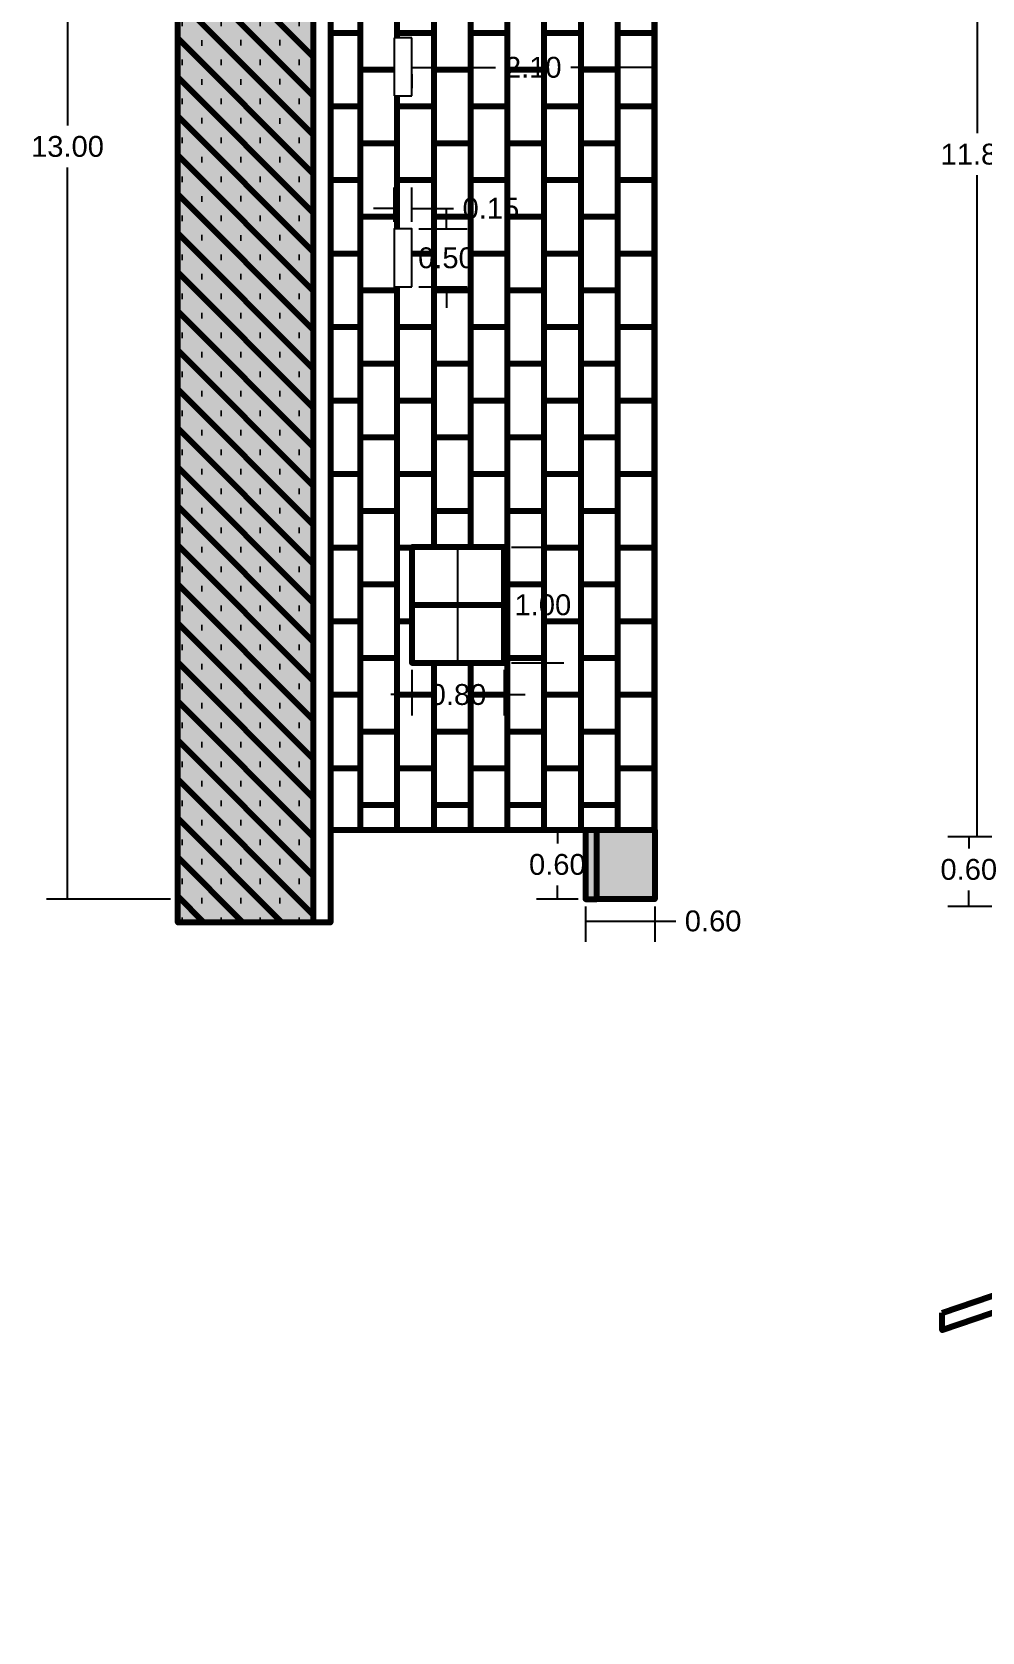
# Model space of a CAD drawing. Header units: millimetres. Extents: x 5657 to 5741, y 5342 to 8066.
# Drawn here: x 5656.6 to 5664.81, y 5342.1 to 5355.92 of the extents above; entities that cross this region are included whole.
import ezdxf

# ---------------------------------------------------------------- set-up
doc = ezdxf.new("R2010")
doc.units = ezdxf.units.MM
doc.layers.add('COTAS', color=7, linetype='Continuous')
for name, color, linetype, plot in [('haches', 7, 'Continuous', False), ('Vistas', 7, 'Continuous', False), ('Vistas_cotas', 7, 'Continuous', False)]:
    doc.layers.add(name, color=color, linetype=linetype, plot=plot)
doc.styles.get("Standard").update_dxf_attribs({"font": 'arial.ttf'})
doc.dimstyles.new('COTAS', dxfattribs={"dimtxt": 0.18, "dimasz": 0.18, "dimexe": 0.18, "dimexo": 0.0625, "dimgap": 0.09, "dimtad": 0, "dimtih": 1, "dimtoh": 1, "dimzin": 0, "dimdsep": 46, "dimtxsty": 'Standard', "dimblk": 'NONE', "dimcen": 0.09, "dimclrt": 1, "dimadec": 0, "dimazin": 0, "dimtfac": 1, "dimtofl": 0, "dimtmove": 0, "dimatfit": 3, "dimfxl": 1, "dimtolj": 1, "dimtzin": 0, "dimarcsym": 0})

# ---------------------------------------------------------------- blocks, each defined once
blk = doc.blocks.new('*D55')
at = {"layer": 'COTAS', "color": 0, "lineweight": -2, "transparency": 16777216}
for p, q in [((5664.953, 5360.766), (5664.582, 5360.766)), ((5664.762, 5360.766), (5664.762, 5355.043)), ((5664.762, 5348.966), (5664.762, 5354.68)), ((5664.953, 5348.966), (5664.582, 5348.966))]:
    blk.add_line(p, q, dxfattribs=at)
at = {"layer": 'Defpoints', "color": 0, "lineweight": 200, "transparency": 16777216}
for p in [(5665.016, 5360.766), (5664.762, 5348.966), (5665.016, 5348.966)]:
    blk.add_point(p, dxfattribs=at)
at = {"layer": 'COTAS', "color": 1, "transparency": 16777216, "insert": (5664.762, 5354.861), "char_height": 0.18, "attachment_point": 5}
blk.add_mtext('\\A1;11.80', dxfattribs=at)
blk = doc.blocks.new('_None')
blk = doc.blocks.new('*D56')
at = {"layer": 'COTAS', "color": 0, "lineweight": -2, "transparency": 16777216}
for p, q in [((5664.953, 5348.966), (5664.511, 5348.966)), ((5664.691, 5348.966), (5664.691, 5348.867)), ((5664.691, 5348.366), (5664.691, 5348.503)), ((5664.953, 5348.366), (5664.511, 5348.366))]:
    blk.add_line(p, q, dxfattribs=at)
at = {"layer": 'Defpoints', "color": 0, "lineweight": 200, "transparency": 16777216}
for p in [(5664.691, 5348.966), (5665.016, 5348.966), (5665.016, 5348.366)]:
    blk.add_point(p, dxfattribs=at)
at = {"layer": 'COTAS', "color": 1, "transparency": 16777216, "insert": (5664.691, 5348.685), "char_height": 0.18, "attachment_point": 5}
blk.add_mtext('\\A1;0.60', dxfattribs=at)
blk = doc.blocks.new('Window')
at = {"layer": 'Vistas', "lineweight": 211}
blk.add_line((-0.5, 0.8), (-0.5, 0), dxfattribs=at)
at = {"layer": 'Vistas'}
blk.add_line((-1, 0.4), (0, 0.4), dxfattribs=at)
at = {"layer": 'Vistas', "lineweight": 211}
blk.add_lwpolyline([(-1, 0), (0, 0), (0, 0.8), (-1, 0.8)], close=True, dxfattribs=at)
blk = doc.blocks.new('bathr_window')
for p, q in [((0, 0), (-0.15, 0)), ((-0.15, -0.5), (0, -0.5))]:
    blk.add_line(p, q)
at = {"layer": 'Vistas'}
for p, q in [((-0.15, 0), (-0.15, -0.5)), ((0, -0.5), (0, 0))]:
    blk.add_line(p, q, dxfattribs=at)
blk = doc.blocks.new('*D111')
at = {"layer": 'Defpoints', "color": 0, "lineweight": 200, "transparency": 16777216}
for p in [(5659.88, 5350.47), (5660.68, 5350.47), (5660.68, 5350.195)]:
    blk.add_point(p, dxfattribs=at)
at = {"layer": 'Vistas_cotas', "color": 0, "lineweight": -2, "transparency": 16777216}
for p, q in [((5659.88, 5350.408), (5659.88, 5350.015)), ((5660.68, 5350.408), (5660.68, 5350.015)), ((5659.88, 5350.195), (5659.7, 5350.195)), ((5660.68, 5350.195), (5660.86, 5350.195))]:
    blk.add_line(p, q, dxfattribs=at)
at = {"layer": 'Vistas_cotas', "color": 1, "lineweight": 200, "transparency": 16777216, "insert": (5660.28, 5350.195), "char_height": 0.18, "attachment_point": 5}
blk.add_mtext('\\A1;0.80', dxfattribs=at)
blk = doc.blocks.new('*D112')
at = {"layer": 'Defpoints', "color": 0, "lineweight": 200, "transparency": 16777216}
for p in [(5660.68, 5351.47), (5660.68, 5350.47), (5661.013, 5350.47)]:
    blk.add_point(p, dxfattribs=at)
at = {"layer": 'Vistas_cotas', "color": 0, "lineweight": -2, "transparency": 16777216}
for p, q in [((5660.742, 5351.47), (5661.193, 5351.47)), ((5661.013, 5351.47), (5661.013, 5351.152)), ((5661.013, 5350.47), (5661.013, 5350.788)), ((5660.742, 5350.47), (5661.193, 5350.47))]:
    blk.add_line(p, q, dxfattribs=at)
at = {"layer": 'Vistas_cotas', "color": 1, "lineweight": 200, "transparency": 16777216, "insert": (5661.013, 5350.97), "char_height": 0.18, "attachment_point": 5}
blk.add_mtext('\\A1;1.00', dxfattribs=at)
blk = doc.blocks.new('*D113')
at = {"layer": 'Defpoints', "color": 0, "lineweight": 200, "transparency": 16777216}
for p in [(5659.88, 5354.394), (5659.73, 5354.216), (5659.88, 5354.216)]:
    blk.add_point(p, dxfattribs=at)
at = {"layer": 'Vistas_cotas', "color": 0, "lineweight": -2, "transparency": 16777216}
for p, q in [((5659.73, 5354.279), (5659.73, 5354.574)), ((5659.88, 5354.279), (5659.88, 5354.574)), ((5659.73, 5354.394), (5659.55, 5354.394)), ((5659.88, 5354.394), (5660.24, 5354.394))]:
    blk.add_line(p, q, dxfattribs=at)
at = {"layer": 'Vistas_cotas', "color": 1, "lineweight": 200, "transparency": 16777216, "insert": (5660.564, 5354.394), "char_height": 0.18, "attachment_point": 5}
blk.add_mtext('\\A1;0.15', dxfattribs=at)
blk = doc.blocks.new('*D114')
at = {"layer": 'Defpoints', "color": 0, "lineweight": 200, "transparency": 16777216}
for p in [(5659.88, 5354.216), (5660.18, 5354.216), (5659.88, 5353.716)]:
    blk.add_point(p, dxfattribs=at)
at = {"layer": 'Vistas_cotas', "color": 0, "lineweight": -2, "transparency": 16777216}
for p, q in [((5660.18, 5354.216), (5660.18, 5354.396)), ((5659.942, 5354.216), (5660.36, 5354.216)), ((5659.942, 5353.716), (5660.36, 5353.716)), ((5660.18, 5353.716), (5660.18, 5353.536))]:
    blk.add_line(p, q, dxfattribs=at)
at = {"layer": 'Vistas_cotas', "color": 1, "lineweight": 200, "transparency": 16777216, "insert": (5660.18, 5353.966), "char_height": 0.18, "attachment_point": 5}
blk.add_mtext('\\A1;0.50', dxfattribs=at)
blk = doc.blocks.new('*D115')
at = {"layer": 'Defpoints', "color": 0, "lineweight": 200, "transparency": 16777216}
for p in [(5659.88, 5355.616), (5661.98, 5355.611), (5661.98, 5354.928)]:
    blk.add_point(p, dxfattribs=at)
at = {"layer": 'Vistas_cotas', "color": 0, "lineweight": -2, "transparency": 16777216}
for p, q in [((5661.98, 5354.991), (5661.98, 5355.791)), ((5659.88, 5355.611), (5660.605, 5355.611)), ((5659.88, 5355.554), (5659.88, 5355.431)), ((5661.98, 5355.611), (5661.255, 5355.611))]:
    blk.add_line(p, q, dxfattribs=at)
at = {"layer": 'Vistas_cotas', "color": 1, "lineweight": 200, "transparency": 16777216, "insert": (5660.93, 5355.611), "char_height": 0.18, "attachment_point": 5}
blk.add_mtext('\\A1;2.10', dxfattribs=at)
blk = doc.blocks.new('*D118')
at = {"layer": 'Defpoints', "color": 0, "lineweight": 200, "transparency": 16777216}
for p in [(5661.38, 5348.428), (5661.98, 5348.428), (5661.98, 5348.24)]:
    blk.add_point(p, dxfattribs=at)
at = {"layer": 'Vistas_cotas', "color": 0, "lineweight": -2, "transparency": 16777216}
for p, q in [((5661.38, 5348.366), (5661.38, 5348.06)), ((5661.98, 5348.366), (5661.98, 5348.06)), ((5661.38, 5348.24), (5661.98, 5348.24)), ((5661.98, 5348.24), (5662.16, 5348.24))]:
    blk.add_line(p, q, dxfattribs=at)
at = {"layer": 'Vistas_cotas', "color": 1, "lineweight": 200, "transparency": 16777216, "insert": (5662.483, 5348.24), "char_height": 0.18, "attachment_point": 5}
blk.add_mtext('\\A1;0.60', dxfattribs=at)
blk = doc.blocks.new('*D119')
at = {"layer": 'Defpoints', "color": 0, "lineweight": 200, "transparency": 16777216}
for p in [(5661.38, 5349.028), (5661.138, 5348.428), (5661.38, 5348.428)]:
    blk.add_point(p, dxfattribs=at)
at = {"layer": 'Vistas_cotas', "color": 0, "lineweight": -2, "transparency": 16777216}
for p, q in [((5661.317, 5349.028), (5660.958, 5349.028)), ((5661.138, 5349.028), (5661.138, 5348.91)), ((5661.138, 5348.428), (5661.138, 5348.547)), ((5661.317, 5348.428), (5660.958, 5348.428))]:
    blk.add_line(p, q, dxfattribs=at)
at = {"layer": 'Vistas_cotas', "color": 1, "lineweight": 200, "transparency": 16777216, "insert": (5661.138, 5348.728), "char_height": 0.18, "attachment_point": 5}
blk.add_mtext('\\A1;0.60', dxfattribs=at)
blk = doc.blocks.new('*D120')
at = {"layer": 'Defpoints', "color": 0, "lineweight": 200, "transparency": 16777216}
for p in [(5656.908, 5361.428), (5657.86, 5361.428), (5657.86, 5348.428)]:
    blk.add_point(p, dxfattribs=at)
at = {"layer": 'Vistas_cotas', "color": 0, "lineweight": -2, "transparency": 16777216}
for p, q in [((5657.797, 5361.428), (5656.728, 5361.428)), ((5656.908, 5361.428), (5656.908, 5355.11)), ((5656.908, 5348.428), (5656.908, 5354.746)), ((5657.797, 5348.428), (5656.728, 5348.428))]:
    blk.add_line(p, q, dxfattribs=at)
at = {"layer": 'Vistas_cotas', "color": 1, "lineweight": 200, "transparency": 16777216, "insert": (5656.908, 5354.928), "char_height": 0.18, "attachment_point": 5}
blk.add_mtext('\\A1;13.00', dxfattribs=at)

msp = doc.modelspace()

# ---------------------------------------------------------------- hatches: boundary and pattern name
at = {"layer": 'haches', "lineweight": 200}
h = msp.add_hatch(dxfattribs=at)
h.set_pattern_fill('SACNCR', color=256, scale=0.1, angle=90)
h.paths.add_polyline_path([(5659.03, 5361.428), (5657.86, 5361.428), (5657.86, 5348.428), (5657.86, 5348.228), (5659.03, 5348.228), (5659.03, 5348.428)])
h.paths.add_polyline_path([(5669.428, 5366.674), (5665.493, 5365.333), (5673.363, 5365.333)])
h.paths.add_polyline_path([(5680.58, 5361.428), (5679.41, 5361.428), (5679.41, 5348.428), (5679.41, 5348.228), (5680.58, 5348.228), (5680.58, 5348.428)])
h.paths.add_polyline_path([(5669.428, 5346.401), (5665.493, 5345.06), (5673.363, 5345.06)])
h = msp.add_hatch(dxfattribs=at)
h.set_pattern_fill('SACNCR', color=256, scale=0.1, angle=90)
h.paths.add_polyline_path([(5659.03, 5361.428), (5657.86, 5361.428), (5657.86, 5348.428), (5657.86, 5348.228), (5659.03, 5348.228), (5659.03, 5348.428)])
h = msp.add_hatch(dxfattribs=at)
h.set_pattern_fill('BRICK', color=256, scale=0.05, angle=90)
h.paths.add_polyline_path([(5661.98, 5360.828), (5659.18, 5360.828), (5659.18, 5349.028), (5661.98, 5349.028)])
h.paths.add_polyline_path([(5660.68, 5359.127), (5660.68, 5358.127), (5659.88, 5358.127), (5659.88, 5359.127)], flags=16)
h.paths.add_polyline_path([(5659.88, 5355.866), (5659.88, 5355.366), (5659.73, 5355.366), (5659.73, 5355.866)], flags=16)
h.paths.add_polyline_path([(5659.88, 5354.216), (5659.88, 5353.716), (5659.73, 5353.716), (5659.73, 5354.216)], flags=16)
h.paths.add_polyline_path([(5660.68, 5351.47), (5660.68, 5350.47), (5659.88, 5350.47), (5659.88, 5351.47)], flags=16)
h.paths.add_polyline_path([(5679.26, 5360.828), (5676.46, 5360.828), (5676.46, 5349.028), (5679.26, 5349.028)])
h.paths.add_polyline_path([(5678.56, 5358.844), (5677.76, 5358.844), (5677.76, 5359.844), (5678.56, 5359.844)], flags=16)
h.paths.add_polyline_path([(5678.56, 5352.784), (5678.56, 5351.784), (5677.76, 5351.784), (5677.76, 5352.784)], flags=16)
at = {"layer": 'haches', "lineweight": 200, "true_color": 0x636466}
h = msp.add_hatch(color=251, dxfattribs=at)
h.dxf.hatch_style = 1
h.paths.add_polyline_path([(5669.878, 5342.301), (5665.028, 5342.301), (5665.028, 5342.101), (5669.878, 5342.101)])
h.paths.add_polyline_path([(5669.878, 5342.401), (5665.028, 5342.401), (5665.028, 5342.301), (5669.878, 5342.301)])
h.paths.add_polyline_path([(5661.98, 5349.028), (5661.48, 5349.028), (5661.48, 5348.428), (5661.98, 5348.428)])
h.paths.add_polyline_path([(5661.48, 5349.028), (5661.38, 5349.028), (5661.38, 5348.428), (5661.48, 5348.428)])
h.paths.add_polyline_path([(5676.96, 5349.028), (5676.46, 5349.028), (5676.46, 5348.428), (5676.96, 5348.428)])
h.paths.add_polyline_path([(5677.06, 5349.028), (5676.96, 5349.028), (5676.96, 5348.428), (5677.06, 5348.428)])

# ---------------------------------------------------------------- linework, layer by layer
at = {"layer": 'Vistas', "lineweight": 200}
for points in [[(5659.18, 5360.828), (5659.18, 5349.028), (5659.18, 5348.228), (5657.86, 5348.228), (5657.86, 5348.428), (5657.86, 5361.428), (5659.18, 5361.428)], [(5664.46, 5344.857), (5665.028, 5345.051), (5669.428, 5346.551), (5673.828, 5345.051), (5674.396, 5344.857), (5674.38, 5344.667), (5673.828, 5344.901), (5669.428, 5346.401), (5665.028, 5344.901), (5664.46, 5344.707)]]:
    msp.add_lwpolyline(points, close=True, dxfattribs=at)
for points in [[(5659.03, 5361.428), (5659.03, 5348.428), (5659.03, 5348.228)], [(5659.18, 5349.028), (5661.98, 5349.028), (5661.98, 5348.428), (5661.48, 5348.428)], [(5661.38, 5349.028), (5661.38, 5348.428), (5661.48, 5348.428), (5661.48, 5349.028)]]:
    msp.add_lwpolyline(points, dxfattribs=at)
at = {"layer": 'Vistas', "lineweight": 211}
msp.add_lwpolyline([(5661.98, 5349.028), (5661.98, 5360.828), (5659.18, 5360.828)], dxfattribs=at)
at = {"layer": 'Vistas'}
msp.add_lwpolyline([(5659.88, 5353.716), (5659.88, 5354.216), (5659.73, 5354.216), (5659.73, 5353.716)], close=True, dxfattribs=at)

# ---------------------------------------------------------------- block references
msp.add_blockref('bathr_window', (5659.88, 5355.866), dxfattribs=at)
at = {"layer": 'Vistas', "rotation": 90}
msp.add_blockref('Window', (5660.68, 5351.47), dxfattribs=at)

# ---------------------------------------------------------------- dimensions: what is measured, and where the dimension line sits
at = {"layer": 'COTAS'}
for base, p1, picture, middle in [((5664.762, 5348.966), (5665.016, 5360.766), '*D55', (5664.762, 5354.861)), ((5664.691, 5348.966), (5665.016, 5348.366), '*D56', (5664.691, 5348.685))]:
    dim = msp.add_linear_dim(base=base, p1=p1, p2=(5665.016, 5348.966), angle=90, dimstyle='COTAS', dxfattribs=at)
    dim.commit()
    dim.dimension.update_dxf_attribs({"geometry": picture, "text_midpoint": middle, "dimtype": 160})
at = {"layer": 'Vistas_cotas', "lineweight": 200}
for base, p1, p2, picture, middle in [((5656.908, 5361.428), (5657.86, 5348.428), (5657.86, 5361.428), '*D120', (5656.908, 5354.928)), ((5660.18, 5354.216), (5659.88, 5353.716), (5659.88, 5354.216), '*D114', (5660.18, 5353.966)), ((5661.013, 5350.47), (5660.68, 5351.47), (5660.68, 5350.47), '*D112', (5661.013, 5350.97)), ((5661.138, 5348.428), (5661.38, 5349.028), (5661.38, 5348.428), '*D119', (5661.138, 5348.728))]:
    dim = msp.add_linear_dim(base=base, p1=p1, p2=p2, angle=90, dimstyle='COTAS', dxfattribs=at)
    dim.commit()
    dim.dimension.update_dxf_attribs({"geometry": picture, "text_midpoint": middle})
for base, p1, p2, picture, middle in [((5661.98, 5355.611), (5659.88, 5355.616), (5661.98, 5354.928), '*D115', (5660.93, 5355.611)), ((5659.88, 5354.394), (5659.73, 5354.216), (5659.88, 5354.216), '*D113', (5660.564, 5354.394)), ((5660.68, 5350.195), (5659.88, 5350.47), (5660.68, 5350.47), '*D111', (5660.28, 5350.195)), ((5661.98, 5348.24), (5661.38, 5348.428), (5661.98, 5348.428), '*D118', (5662.483, 5348.24))]:
    dim = msp.add_linear_dim(base=base, p1=p1, p2=p2, dimstyle='COTAS', dxfattribs=at)
    dim.commit()
    dim.dimension.update_dxf_attribs({"geometry": picture, "text_midpoint": middle})

doc.saveas('drawing.dxf')
